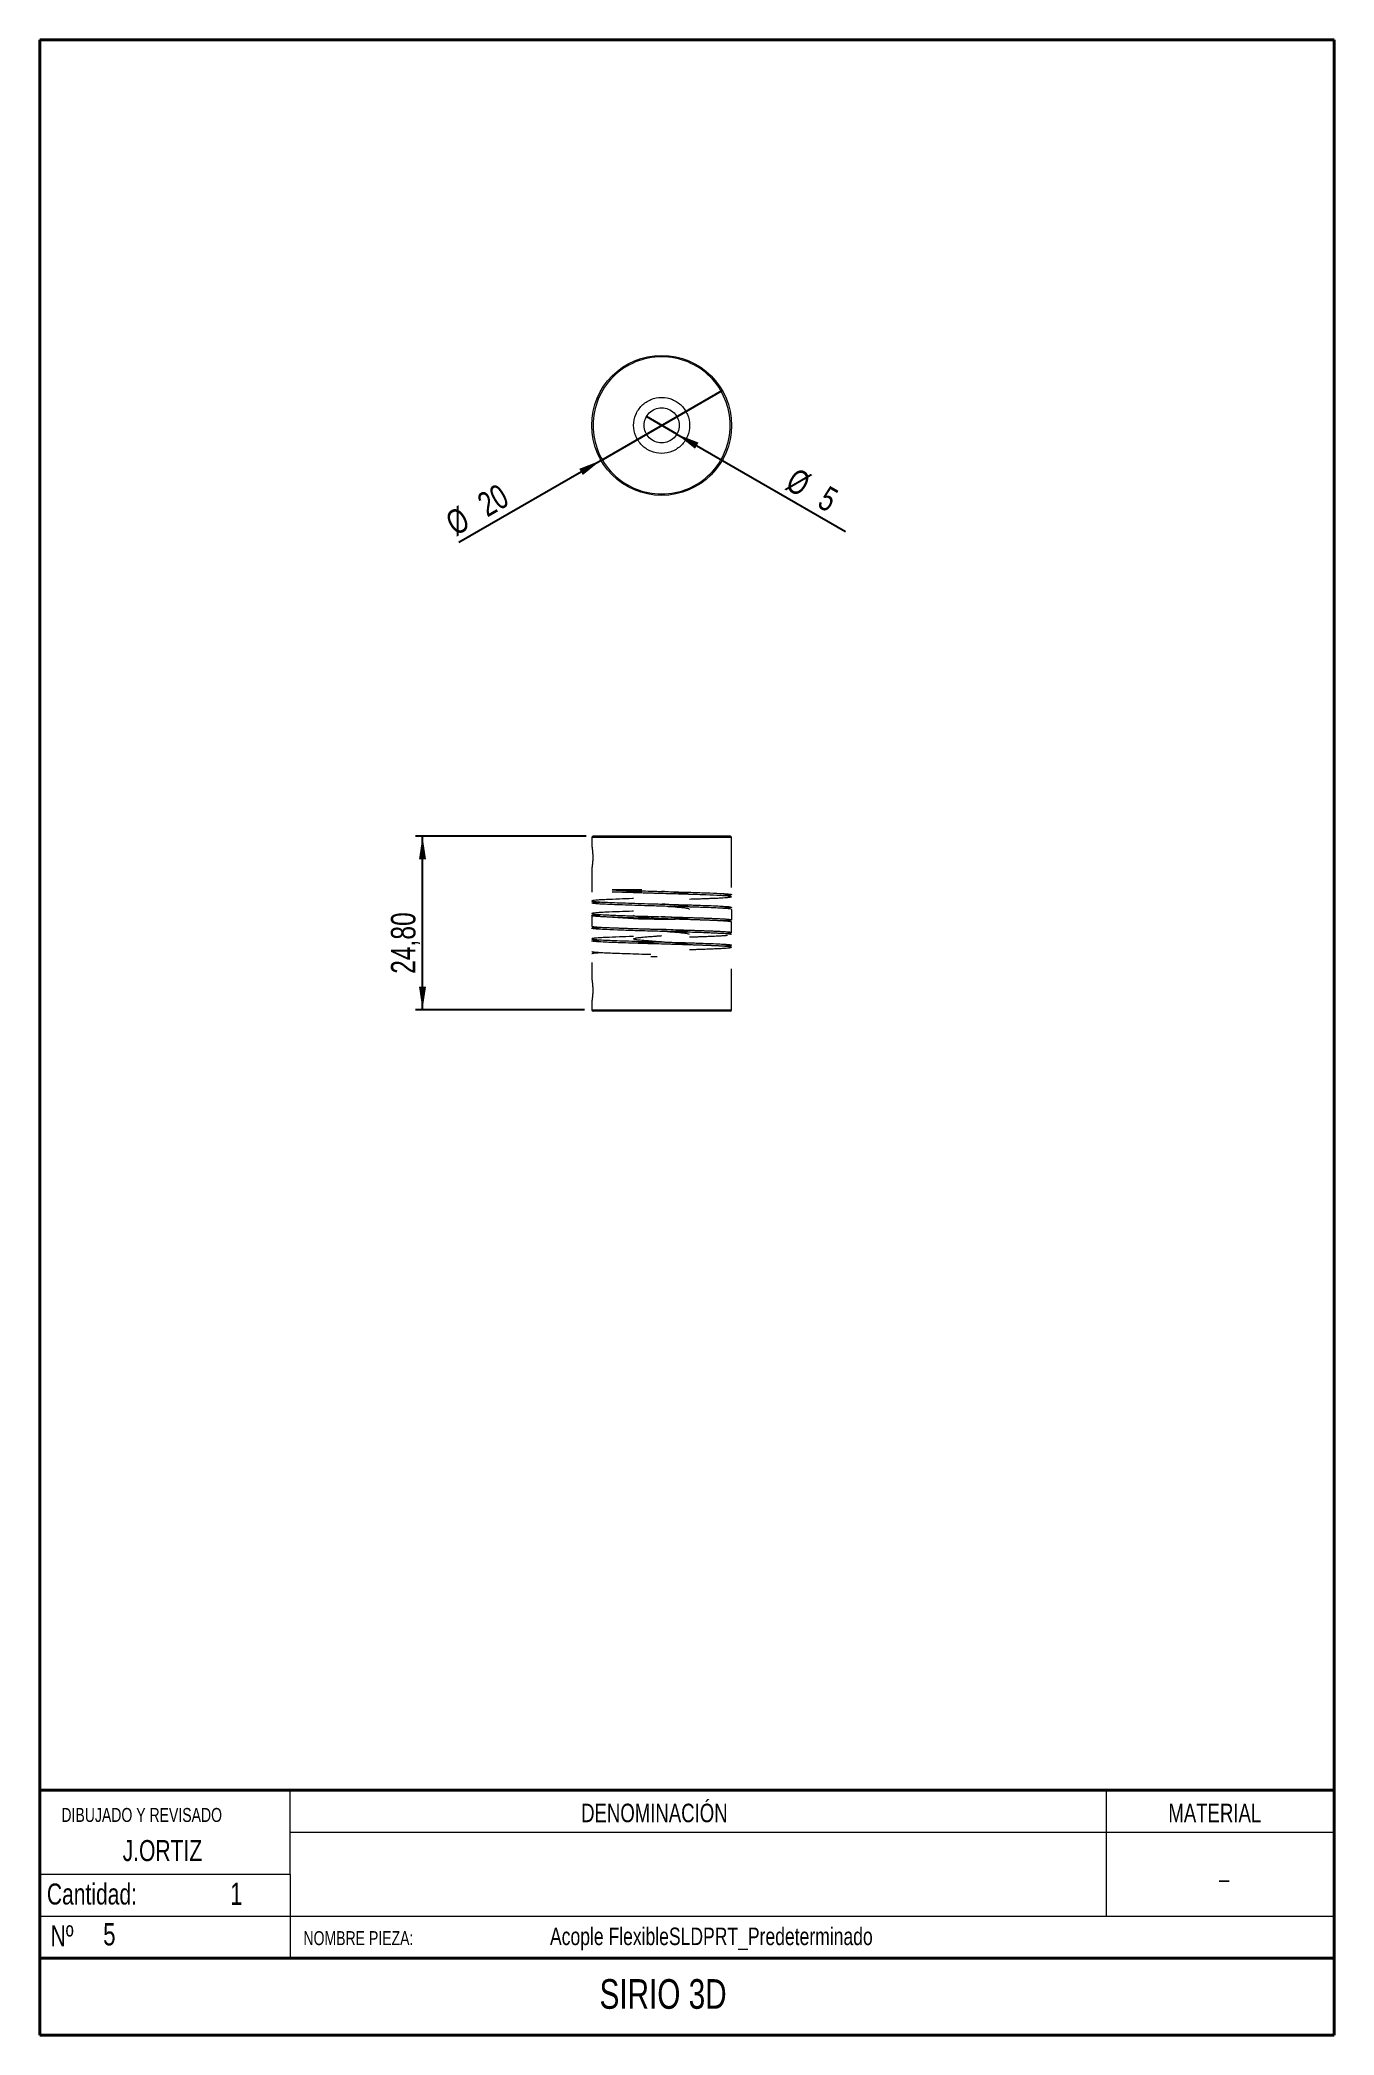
# Model space of a CAD drawing. Header units: millimetres. Extents: x 17 to 202, y 8 to 293.
import ezdxf

# ---------------------------------------------------------------- set-up
doc = ezdxf.new("R2010")
doc.units = ezdxf.units.MM
doc.layers.add('FORMAT', color=7, linetype='Continuous')
doc.styles.add('SLDTEXTSTYLE0', font='TXT', dxfattribs={"width": 0.75})
doc.dimstyles.new('SLDDIMSTYLE0', dxfattribs={"dimtxt": 3.5, "dimasz": 3.302, "dimexe": 0, "dimexo": 0.0625, "dimgap": 0.875, "dimtad": 1, "dimrnd": 1e-09, "dimzin": 12, "dimdsep": 46, "dimtxsty": 'SLDTEXTSTYLE0', "dimblk1": 'NONE', "dimsah": 1, "dimcen": 0, "dimadec": 0, "dimazin": 3, "dimtfac": 1, "dimtmove": 0, "dimatfit": 3, "dimldrblk": 'NONE', "dimfxl": 0, "dimfrac": 2, "dimtolj": 1, "dimtzin": 12, "dimarcsym": 0})
doc.dimstyles.new('SLDDIMSTYLE1', dxfattribs={"dimtxt": 3.5, "dimasz": 3.302, "dimexe": 0, "dimexo": 0.0625, "dimgap": 0.875, "dimtad": 1, "dimrnd": 1e-09, "dimzin": 12, "dimdsep": 46, "dimtxsty": 'SLDTEXTSTYLE0', "dimsah": 1, "dimcen": 0.09, "dimadec": 0, "dimazin": 3, "dimtfac": 1, "dimtofl": 0, "dimtmove": 0, "dimatfit": 3, "dimfxl": 0, "dimfrac": 2, "dimtolj": 1, "dimtzin": 12, "dimarcsym": 0})

# ---------------------------------------------------------------- blocks, each defined once
blk = doc.blocks.new('_D')
at = {"layer": 'FORMAT'}
for q in [(103.71, 239.19), (132.14, 222.78)]:
    blk.add_line((108.04, 236.69), q, dxfattribs=at)
blk.add_solid([(108.04, 236.69), (110.64, 234.6), (111.15, 235.48)], dxfattribs=at)
at = {"layer": 'FORMAT', "char_height": 3.5, "attachment_point": 1, "rotation": 330, "style": 'SLDTEXTSTYLE0'}
for s, insert in [('%%c', (125.11, 232.02, -13.41)), ('5', (129.71, 229.43, -13.41))]:
    blk.add_mtext(s, dxfattribs=dict(at, insert=insert))
blk = doc.blocks.new('_NONE')
blk = doc.blocks.new('_D_1')
at = {"layer": 'FORMAT'}
for q in [(114.53, 242.94), (76.9, 221.21)]:
    blk.add_line((97.21, 232.94), q, dxfattribs=at)
blk.add_solid([(97.21, 232.94), (94.1, 231.73), (94.61, 230.85)], dxfattribs=at)
at = {"layer": 'FORMAT', "char_height": 3.5, "attachment_point": 1, "rotation": 30, "style": 'SLDTEXTSTYLE0'}
for s, insert in [('20', (79.2, 227.79, -13.41)), ('%%c', (74.65, 225.11, -13.41))]:
    blk.add_mtext(s, dxfattribs=dict(at, insert=insert))
blk = doc.blocks.new('_D_2')
at = {"layer": 'FORMAT'}
for p, q in [((95.07, 179.25), (70.69, 179.25)), ((71.69, 154.45), (71.69, 179.25)), ((94.87, 154.45), (70.69, 154.45))]:
    blk.add_line(p, q, dxfattribs=at)
for points in [[(71.69, 179.25), (71.19, 175.94), (72.2, 175.94)], [(71.69, 154.45), (72.2, 157.75), (71.19, 157.75)]]:
    blk.add_solid(points, dxfattribs=at)
at = {"layer": 'FORMAT', "insert": (67.18, 159.6, 0.1), "char_height": 3.5, "attachment_point": 1, "rotation": 90, "style": 'SLDTEXTSTYLE0'}
blk.add_mtext('24,80', dxfattribs=at)

msp = doc.modelspace()

# ---------------------------------------------------------------- linework, layer by layer
at = {"color": 7, "linetype": 'Continuous', "lineweight": 40}
for p, q in [((17, 8), (17, 293)), ((17, 293), (202, 293)), ((202, 64), (202, 293)), ((202, 8), (202, 64)), ((17, 43), (202, 43)), ((17, 19), (202, 19)), ((17, 8), (202, 8))]:
    msp.add_line(p, q, dxfattribs=at)
at = {"color": 7, "linetype": 'Continuous', "lineweight": 15}
for p, q in [((95.874, 179.046), (95.874, 177.98)), ((115.874, 179.046), (95.874, 179.046)), ((95.874, 177.957), (95.874, 177.957)), ((115.874, 171.943), (115.874, 179.046)), ((95.874, 174.534), (95.874, 171.282)), ((103.046, 171.587), (98.803, 171.587)), ((98.803, 171.287), (103.046, 171.287)), ((95.874, 167.904), (95.874, 166.4)), ((105.874, 167.754), (105.874, 167.754)), ((105.874, 165.65), (105.875, 165.65)), ((105.874, 164.146), (105.895, 164.145)), ((95.874, 161.218), (95.874, 158.98)), ((104.31, 162.087), (105.248, 162.087)), ((115.874, 154.446), (115.874, 160.316)), ((95.874, 158.957), (95.874, 158.957)), ((95.874, 155.534), (95.874, 154.446)), ((95.874, 154.446), (115.874, 154.446)), ((52.804, 19), (52.79, 43)), ((169.464, 25), (169.464, 43)), ((52.794, 37), (202, 37)), ((17, 31), (52.797, 31)), ((17, 25), (202, 25))]:
    msp.add_line(p, q, dxfattribs=at)
at = {"color": 144, "linetype": 'Continuous', "lineweight": 0}
for p, q in [((115.874, 168.806), (115.874, 167.302)), ((115.874, 167.302), (115.688, 167.248)), ((115.874, 165.498), (115.874, 167.002))]:
    msp.add_line(p, q, dxfattribs=at)
at = {"color": 144, "linetype": 'Continuous', "lineweight": 0, "flags": 128}
msp.add_lwpolyline([(96.714, 241.945), (96.687, 241.888), (96.64, 241.777), (96.632, 241.756), (96.63, 241.752), (96.629, 241.751), (96.629, 241.751), (96.629, 241.751), (96.629, 241.751), (96.629, 241.751), (96.629, 241.751)], dxfattribs=at)
at = {"color": 7, "linetype": 'Continuous', "lineweight": 15, "flags": 128}
msp.add_lwpolyline([(105.874, 163.846), (105.874, 163.846), (105.874, 163.846)], dxfattribs=at)
at = {"color": 7, "linetype": 'Continuous', "lineweight": 15}
msp.add_circle((105.874, 237.939), 10, dxfattribs=at)
for centre, start, end in [((96.074, 179.046), 90, 180), ((115.674, 179.046), 0, 90), ((96.074, 154.446), 180, 270), ((115.674, 154.446), 270, 0)]:
    msp.add_arc(centre, 0.2, start, end, dxfattribs=at)
at = {"color": 144, "linetype": 'Continuous', "lineweight": 0}
msp.add_arc((106.924, 287.435), 120.041, 264.71835, 270.42075, dxfattribs=at)
at = {"color": 7, "linetype": 'Continuous', "lineweight": 15}
for points, knots in [([(115.674, 237.939), (115.674, 240.538), (114.642, 243.03), (110.966, 246.706), (108.473, 247.739), (103.275, 247.739), (100.782, 246.706), (97.107, 243.03), (96.074, 240.538), (96.074, 237.939)], [0, 0, 0, 0, 0.25, 0.25, 0.5, 0.5, 0.75, 0.75, 1, 1, 1, 1]), ([(101.874, 237.939), (101.874, 238.462), (101.978, 238.986), (102.379, 239.953), (102.676, 240.397), (103.416, 241.137), (103.86, 241.434), (104.827, 241.834), (105.351, 241.939), (106.398, 241.939), (106.921, 241.834), (107.889, 241.434), (108.332, 241.137), (109.073, 240.397), (109.369, 239.953), (109.77, 238.986), (109.874, 238.462), (109.874, 237.939)], [0, 0, 0, 0, 0.125, 0.125, 0.25, 0.25, 0.375, 0.375, 0.5, 0.5, 0.625, 0.625, 0.75, 0.75, 0.875, 0.875, 1, 1, 1, 1]), ([(103.374, 237.939), (103.374, 238.266), (103.439, 238.593), (103.69, 239.198), (103.875, 239.475), (104.338, 239.938), (104.615, 240.123), (105.22, 240.373), (105.547, 240.439), (106.201, 240.439), (106.529, 240.373), (107.133, 240.123), (107.411, 239.938), (107.873, 239.475), (108.059, 239.198), (108.309, 238.593), (108.374, 238.266), (108.374, 237.939)], [0, 0, 0, 0, 0.125, 0.125, 0.25, 0.25, 0.375, 0.375, 0.5, 0.5, 0.625, 0.625, 0.75, 0.75, 0.875, 0.875, 1, 1, 1, 1]), ([(96.074, 237.939), (96.074, 235.339), (97.107, 232.847), (100.782, 229.171), (103.275, 228.139), (108.473, 228.139), (110.966, 229.171), (114.642, 232.847), (115.674, 235.339), (115.674, 237.939)], [0, 0, 0, 0, 0.25, 0.25, 0.5, 0.5, 0.75, 0.75, 1, 1, 1, 1]), ([(109.874, 237.939), (109.874, 237.415), (109.77, 236.892), (109.369, 235.924), (109.073, 235.48), (108.332, 234.74), (107.889, 234.443), (106.921, 234.043), (106.398, 233.939), (105.351, 233.939), (104.827, 234.043), (103.86, 234.443), (103.416, 234.74), (102.676, 235.48), (102.379, 235.924), (101.978, 236.892), (101.874, 237.415), (101.874, 237.939)], [0, 0, 0, 0, 0.125, 0.125, 0.25, 0.25, 0.375, 0.375, 0.5, 0.5, 0.625, 0.625, 0.75, 0.75, 0.875, 0.875, 1, 1, 1, 1]), ([(108.374, 237.939), (108.374, 237.611), (108.309, 237.284), (108.059, 236.679), (107.873, 236.402), (107.411, 235.939), (107.133, 235.754), (106.529, 235.504), (106.201, 235.439), (105.547, 235.439), (105.22, 235.504), (104.615, 235.754), (104.338, 235.939), (103.875, 236.402), (103.69, 236.679), (103.439, 237.284), (103.374, 237.611), (103.374, 237.939)], [0, 0, 0, 0, 0.125, 0.125, 0.25, 0.25, 0.375, 0.375, 0.5, 0.5, 0.625, 0.625, 0.75, 0.75, 0.875, 0.875, 1, 1, 1, 1]), ([(95.874, 177.957), (95.874, 177.957), (95.875, 177.954), (95.876, 177.946), (95.877, 177.942), (95.878, 177.934), (95.879, 177.929), (95.881, 177.918), (95.882, 177.912), (95.885, 177.898), (95.886, 177.891), (95.889, 177.874), (95.89, 177.866), (95.894, 177.847), (95.895, 177.837), (95.899, 177.815), (95.901, 177.804), (95.905, 177.78), (95.907, 177.767), (95.911, 177.741), (95.913, 177.727), (95.916, 177.705), (95.918, 177.698), (95.92, 177.683), (95.921, 177.675), (95.927, 177.636), (95.932, 177.603), (95.942, 177.532), (95.947, 177.495), (95.954, 177.435), (95.957, 177.415), (95.962, 177.374), (95.965, 177.352), (95.97, 177.309), (95.972, 177.287), (95.977, 177.241), (95.979, 177.219), (95.986, 177.149), (95.991, 177.101), (95.997, 177.028), (95.999, 177.003), (96.003, 176.952), (96.005, 176.927), (96.009, 176.875), (96.01, 176.848), (96.014, 176.795), (96.015, 176.768), (96.018, 176.715), (96.019, 176.688), (96.022, 176.633), (96.023, 176.606), (96.026, 176.524), (96.027, 176.469), (96.029, 176.385), (96.029, 176.357), (96.03, 176.315), (96.03, 176.301), (96.03, 176.273), (96.03, 176.259), (96.03, 176.216), (96.03, 176.188), (96.029, 176.132), (96.029, 176.104), (96.027, 176.02), (96.026, 175.965), (96.023, 175.883), (96.022, 175.856), (96.019, 175.801), (96.018, 175.774), (96.016, 175.734), (96.015, 175.721), (96.014, 175.694), (96.013, 175.68), (96.01, 175.641), (96.009, 175.614), (96.005, 175.563), (96.003, 175.537), (95.999, 175.487), (95.997, 175.462), (95.993, 175.413), (95.991, 175.388), (95.986, 175.341), (95.984, 175.317), (95.979, 175.271), (95.977, 175.248), (95.972, 175.203), (95.969, 175.18), (95.964, 175.137), (95.962, 175.116), (95.957, 175.074), (95.954, 175.054), (95.947, 174.995), (95.942, 174.958), (95.934, 174.905), (95.932, 174.888), (95.927, 174.854), (95.924, 174.838), (95.921, 174.815), (95.92, 174.807), (95.917, 174.792), (95.916, 174.784), (95.913, 174.763), (95.911, 174.749), (95.904, 174.71), (95.9, 174.686), (95.895, 174.654), (95.893, 174.644), (95.89, 174.625), (95.889, 174.616), (95.886, 174.6), (95.885, 174.592), (95.883, 174.582), (95.882, 174.579), (95.881, 174.572), (95.881, 174.57), (95.878, 174.556), (95.877, 174.548), (95.875, 174.537), (95.874, 174.534), (95.874, 174.534)], [0.0057642704, 0.0057642704, 0.0057642704, 0.0057642704, 0.0059317608, 0.0059317608, 0.0060155059, 0.0060155059, 0.0060992511, 0.0060992511, 0.0061829963, 0.0061829963, 0.0062667414, 0.0062667414, 0.0063504866, 0.0063504866, 0.0064342318, 0.0064342318, 0.0065179769, 0.0065179769, 0.0066017221, 0.0066017221, 0.0066854673, 0.0066854673, 0.0067273399, 0.0067273399, 0.0067692124, 0.0067692124, 0.0069367028, 0.0069367028, 0.0071041931, 0.0071041931, 0.0071879383, 0.0071879383, 0.0072716834, 0.0072716834, 0.0073554286, 0.0073554286, 0.0074391738, 0.0074391738, 0.0076066641, 0.0076066641, 0.0076904093, 0.0076904093, 0.0077741544, 0.0077741544, 0.0078578996, 0.0078578996, 0.0079416448, 0.0079416448, 0.0080253899, 0.0080253899, 0.0081091351, 0.0081091351, 0.0082766254, 0.0082766254, 0.0083603706, 0.0083603706, 0.0084022432, 0.0084022432, 0.0084441158, 0.0084441158, 0.0085278609, 0.0085278609, 0.0086116061, 0.0086116061, 0.0087790964, 0.0087790964, 0.0088628416, 0.0088628416, 0.0089465868, 0.0089465868, 0.0089884594, 0.0089884594, 0.0090303319, 0.0090303319, 0.0091140771, 0.0091140771, 0.0091978223, 0.0091978223, 0.0092815674, 0.0092815674, 0.0093653126, 0.0093653126, 0.0094490578, 0.0094490578, 0.0095328029, 0.0095328029, 0.0096165481, 0.0096165481, 0.0097002933, 0.0097002933, 0.0097840384, 0.0097840384, 0.0099515288, 0.0099515288, 0.0100352739, 0.0100352739, 0.0101190191, 0.0101190191, 0.0101608917, 0.0101608917, 0.0102027643, 0.0102027643, 0.0102865094, 0.0102865094, 0.0104539998, 0.0104539998, 0.0105377449, 0.0105377449, 0.0106214901, 0.0106214901, 0.0107052353, 0.0107052353, 0.0107471079, 0.0107471079, 0.0107889804, 0.0107889804, 0.0109564708, 0.0109564708, 0.0111239611, 0.0111239611, 0.0111239611, 0.0111239611]), ([(115.674, 179.246), (115.673, 179.246), (115.672, 179.246), (115.657, 179.246), (115.635, 179.246), (115.603, 179.246), (115.562, 179.246), (115.476, 179.246), (115.308, 179.246), (114.996, 179.246), (114.591, 179.246), (113.918, 179.246), (112.853, 179.246), (111.286, 179.246), (109.53, 179.246), (107.703, 179.246), (105.874, 179.246), (104.045, 179.246), (102.219, 179.246), (100.462, 179.246), (98.895, 179.246), (97.831, 179.246), (97.158, 179.246), (96.752, 179.246), (96.441, 179.246), (96.25, 179.246), (96.141, 179.246), (96.085, 179.246), (96.078, 179.246), (96.074, 179.246)], [0, 0, 0, 0, 0.0097359, 0.0194527, 0.0291595, 0.0388653, 0.0485792, 0.0583102, 0.0891978, 0.1201023, 0.1522775, 0.1844698, 0.250119, 0.3157682, 0.3800532, 0.4417723, 0.5000033, 0.5582344, 0.6199535, 0.6842385, 0.7498877, 0.8155369, 0.8477121, 0.8799044, 0.9107919, 0.9416964, 0.9611315, 0.9805419, 1, 1, 1, 1]), ([(98.803, 171.587), (99.486, 171.56), (100.285, 171.531), (102.03, 171.473), (102.974, 171.444), (104.164, 171.41), (104.402, 171.404), (104.883, 171.39), (105.126, 171.383), (105.86, 171.362), (106.354, 171.348), (107.83, 171.305), (108.803, 171.276), (110.155, 171.234), (110.586, 171.221), (111.422, 171.193), (111.826, 171.179), (112.972, 171.136), (113.646, 171.107), (114.326, 171.072), (114.454, 171.065), (114.694, 171.051), (114.805, 171.044), (115.117, 171.024), (115.295, 171.01), (115.726, 170.967), (115.874, 170.938), (115.874, 170.91)], [0, 0, 0, 0, 0.125, 0.125, 0.25, 0.25, 0.28125, 0.28125, 0.3125, 0.3125, 0.375, 0.375, 0.5, 0.5, 0.5625, 0.5625, 0.625, 0.625, 0.75, 0.75, 0.78125, 0.78125, 0.8125, 0.8125, 0.875, 0.875, 1, 1, 1, 1]), ([(115.874, 170.61), (115.874, 170.638), (115.726, 170.667), (115.295, 170.71), (115.117, 170.724), (114.805, 170.744), (114.694, 170.751), (114.454, 170.765), (114.326, 170.772), (113.646, 170.807), (112.972, 170.836), (111.826, 170.879), (111.422, 170.893), (110.586, 170.921), (110.155, 170.934), (108.803, 170.976), (107.83, 171.005), (106.354, 171.048), (105.86, 171.062), (105.126, 171.083), (104.883, 171.09), (104.402, 171.104), (104.164, 171.11), (102.974, 171.144), (102.03, 171.173), (100.285, 171.231), (99.486, 171.26), (98.803, 171.287)], [0, 0, 0, 0, 0.125, 0.125, 0.1875, 0.1875, 0.21875, 0.21875, 0.25, 0.25, 0.375, 0.375, 0.4375, 0.4375, 0.5, 0.5, 0.625, 0.625, 0.6875, 0.6875, 0.71875, 0.71875, 0.75, 0.75, 0.875, 0.875, 1, 1, 1, 1]), ([(109.803, 170.945), (109.78, 170.962), (109.721, 171.006), (109.426, 171.05), (109.213, 171.077), (109.201, 171.079), (109.201, 171.079), (109.201, 171.079), (109.201, 171.079), (109.2, 171.079), (109.2, 171.079), (109.2, 171.079), (109.199, 171.079), (109.198, 171.079), (109.195, 171.08), (109.189, 171.08), (109.177, 171.082), (109.152, 171.085), (109.102, 171.091), (108.998, 171.104), (108.776, 171.129), (108.418, 171.164), (108.094, 171.194), (107.926, 171.207), (107.926, 171.207), (107.926, 171.207), (107.926, 171.207), (107.925, 171.207), (107.925, 171.207), (107.924, 171.207), (107.922, 171.207), (107.917, 171.208), (107.908, 171.208), (107.89, 171.21), (107.853, 171.213), (107.779, 171.219), (107.628, 171.23), (107.14, 171.269), (106.529, 171.315), (106.007, 171.352), (105.876, 171.361)], [0, 0, 0, 0, 0.1209316, 0.3105719, 0.3224878, 0.3224909, 0.3224941, 0.3225003, 0.3225128, 0.3225378, 0.3225878, 0.3226877, 0.3228876, 0.3232874, 0.324087, 0.3256862, 0.3288845, 0.3352813, 0.3480745, 0.37366, 0.4248222, 0.5270769, 0.6287644, 0.6287674, 0.6287736, 0.6287858, 0.6288104, 0.6288595, 0.6289577, 0.6291542, 0.6295471, 0.6303329, 0.6319044, 0.6350476, 0.6413341, 0.6539075, 0.6790553, 0.7293515, 0.9322327, 1, 1, 1, 1]), ([(101.874, 170.342), (101.821, 170.34), (101.08, 170.317), (99.676, 170.27), (98.153, 170.209), (97.101, 170.154), (96.436, 170.108), (95.967, 170.059), (95.906, 170.025), (95.874, 170.008)], [0, 0, 0, 0, 0.0146274, 0.2034029, 0.4303081, 0.5583747, 0.6960151, 0.843225, 1, 1, 1, 1]), ([(95.874, 170.008), (95.874, 169.998), (95.89, 169.989), (95.954, 169.971), (96.001, 169.962), (96.189, 169.934), (96.378, 169.916), (96.881, 169.877), (97.193, 169.858), (97.924, 169.82), (98.342, 169.801), (99.251, 169.765), (99.757, 169.747), (100.85, 169.708), (101.435, 169.689), (102.653, 169.651), (103.284, 169.632), (104.237, 169.604), (104.554, 169.596), (105.2, 169.577), (105.527, 169.568), (106.51, 169.54), (107.172, 169.52), (108.466, 169.482), (109.099, 169.463), (110.001, 169.435), (110.292, 169.426), (110.862, 169.408), (111.142, 169.399), (111.958, 169.371), (112.471, 169.351), (113.405, 169.313), (113.826, 169.294), (114.371, 169.266), (114.538, 169.256), (114.843, 169.238), (114.981, 169.229), (115.356, 169.202), (115.55, 169.183), (115.809, 169.144), (115.874, 169.125), (115.874, 169.106)], [0, 0, 0, 0, 0.03125, 0.03125, 0.0625, 0.0625, 0.125, 0.125, 0.1875, 0.1875, 0.25, 0.25, 0.3125, 0.3125, 0.375, 0.375, 0.4375, 0.4375, 0.46875, 0.46875, 0.5, 0.5, 0.5625, 0.5625, 0.625, 0.625, 0.65625, 0.65625, 0.6875, 0.6875, 0.75, 0.75, 0.8125, 0.8125, 0.84375, 0.84375, 0.875, 0.875, 0.9375, 0.9375, 1, 1, 1, 1]), ([(95.874, 169.708), (95.914, 169.727), (95.994, 169.764), (96.484, 169.814), (97.02, 169.845), (97.229, 169.857)], [0, 0, 0, 0, 0.37899109, 0.75798205, 1, 1, 1, 1]), ([(115.874, 168.806), (115.874, 168.825), (115.809, 168.844), (115.55, 168.883), (115.356, 168.902), (114.981, 168.929), (114.843, 168.938), (114.538, 168.956), (114.371, 168.966), (113.826, 168.994), (113.405, 169.013), (112.471, 169.051), (111.958, 169.071), (111.142, 169.099), (110.862, 169.108), (110.292, 169.126), (110.001, 169.135), (109.099, 169.163), (108.466, 169.182), (107.172, 169.22), (106.51, 169.24), (105.527, 169.268), (105.2, 169.277), (104.554, 169.296), (104.237, 169.304), (103.284, 169.332), (102.653, 169.351), (101.435, 169.389), (100.85, 169.408), (99.757, 169.447), (99.251, 169.465), (98.342, 169.501), (97.924, 169.52), (97.193, 169.558), (96.881, 169.577), (96.378, 169.616), (96.189, 169.634), (96.001, 169.662), (95.954, 169.671), (95.89, 169.689), (95.874, 169.698), (95.874, 169.708)], [0, 0, 0, 0, 0.0625, 0.0625, 0.125, 0.125, 0.15625, 0.15625, 0.1875, 0.1875, 0.25, 0.25, 0.3125, 0.3125, 0.34375, 0.34375, 0.375, 0.375, 0.4375, 0.4375, 0.5, 0.5, 0.53125, 0.53125, 0.5625, 0.5625, 0.625, 0.625, 0.6875, 0.6875, 0.75, 0.75, 0.8125, 0.8125, 0.875, 0.875, 0.9375, 0.9375, 0.96875, 0.96875, 1, 1, 1, 1]), ([(101.874, 168.538), (101.821, 168.536), (101.08, 168.513), (99.676, 168.466), (98.153, 168.405), (97.101, 168.35), (96.436, 168.304), (95.967, 168.255), (95.906, 168.221), (95.874, 168.204)], [0, 0, 0, 0, 0.0146274, 0.2034029, 0.4303081, 0.5583747, 0.6960151, 0.843225, 1, 1, 1, 1]), ([(109.786, 169.142), (109.751, 169.164), (109.669, 169.215), (109.105, 169.292), (108.36, 169.368), (107.602, 169.431), (106.943, 169.481), (106.408, 169.52), (106.097, 169.542), (105.959, 169.552)], [0, 0, 0, 0, 0.1582503, 0.3741798, 0.5591211, 0.7129834, 0.8356913, 0.9271844, 1, 1, 1, 1]), ([(109.874, 168.806), (109.814, 168.844), (109.694, 168.919), (108.762, 169.032), (107.675, 169.126), (106.896, 169.183), (106.637, 169.202)], [0, 0, 0, 0, 0.2859223, 0.5718434, 0.8577632, 1, 1, 1, 1]), ([(109.874, 170.277), (110.019, 170.282), (110.364, 170.292), (110.889, 170.31), (111.398, 170.328), (111.886, 170.345), (112.396, 170.364), (112.864, 170.381), (113.294, 170.399), (113.693, 170.416), (114.163, 170.439), (114.67, 170.467), (115.254, 170.506), (115.764, 170.555), (115.837, 170.591), (115.874, 170.61)], [0, 0, 0, 0, 0.0408181, 0.0977325, 0.154648, 0.1960007, 0.2522501, 0.3233922, 0.3608013, 0.4134582, 0.481359, 0.5644982, 0.6628694, 0.8314362, 1, 1, 1, 1]), ([(115.874, 169.106), (115.873, 169.103), (115.871, 169.096), (115.848, 169.084), (115.793, 169.068), (115.697, 169.052), (115.557, 169.034), (115.372, 169.015), (115.06, 168.988), (114.732, 168.968), (114.52, 168.955)], [0, 0, 0, 0, 0.0582384, 0.1394092, 0.2435096, 0.3705358, 0.4798601, 0.6042492, 0.743701, 1, 1, 1, 1]), ([(115.874, 170.91), (115.873, 170.907), (115.871, 170.9), (115.848, 170.888), (115.793, 170.872), (115.697, 170.856), (115.557, 170.838), (115.372, 170.819), (115.061, 170.792), (114.734, 170.772), (114.523, 170.759)], [0, 0, 0, 0, 0.0583291, 0.1396265, 0.2438891, 0.3711132, 0.4806079, 0.6051908, 0.74486, 1, 1, 1, 1]), ([(95.874, 166.1), (95.914, 166.119), (95.994, 166.157), (96.488, 166.207), (97.03, 166.238), (97.244, 166.25)], [0, 0, 0, 0, 0.3766043, 0.7532085, 1, 1, 1, 1]), ([(115.874, 165.196), (115.873, 165.2), (115.873, 165.206), (115.858, 165.215), (115.833, 165.225), (115.798, 165.234), (115.751, 165.244), (115.694, 165.254), (115.626, 165.263), (115.547, 165.273), (115.458, 165.282), (115.358, 165.292), (115.248, 165.301), (115.062, 165.316), (114.744, 165.337), (114.25, 165.364), (113.745, 165.389), (113.371, 165.406), (113.176, 165.414), (113.076, 165.419), (113.026, 165.421), (113.001, 165.422), (112.988, 165.422), (112.982, 165.422), (112.979, 165.423), (112.977, 165.423), (112.976, 165.423), (112.976, 165.423), (112.976, 165.423), (112.975, 165.423), (112.975, 165.423), (112.286, 165.451), (110.694, 165.508), (108.313, 165.579), (106.359, 165.636), (104.885, 165.678), (103.722, 165.711), (102.901, 165.736), (102.495, 165.748), (102.293, 165.754), (102.193, 165.757), (102.143, 165.759), (102.118, 165.76), (102.105, 165.76), (102.099, 165.76), (102.096, 165.76), (102.094, 165.76), (102.093, 165.76), (102.093, 165.76), (102.093, 165.76), (102.093, 165.76), (101.182, 165.789), (99.471, 165.847), (97.795, 165.915), (96.819, 165.973), (96.281, 166.016), (96.008, 166.05), (95.91, 166.074), (95.885, 166.086), (95.878, 166.092), (95.876, 166.095), (95.875, 166.097), (95.875, 166.098), (95.875, 166.098), (95.875, 166.098), (95.874, 166.098), (95.874, 166.098), (95.874, 166.098), (95.874, 166.098), (95.874, 166.098), (95.874, 166.098), (95.874, 166.098), (95.874, 166.098)], [0, 0, 0, 0, 0.0103315, 0.0207092, 0.0311278, 0.0415818, 0.0520656, 0.0625736, 0.0731002, 0.0836393, 0.0941854, 0.1047324, 0.1152745, 0.1258059, 0.1533176, 0.1877883, 0.219136, 0.2348872, 0.2427732, 0.2467177, 0.2486902, 0.2496765, 0.2501697, 0.2504162, 0.2505395, 0.2506012, 0.250632, 0.2506474, 0.2506551, 0.250659, 0.2506609, 0.2506628, 0.3443519, 0.437698, 0.4893194, 0.5318928, 0.5782825, 0.6017117, 0.6134852, 0.619383, 0.6223342, 0.6238103, 0.6245485, 0.6249176, 0.6251022, 0.6251944, 0.6252406, 0.6252637, 0.6252752, 0.625281, 0.6252839, 0.6252867, 0.7193591, 0.8123558, 0.8596093, 0.9067739, 0.9533669, 0.9765779, 0.9882666, 0.9941282, 0.9970629, 0.9985312, 0.9992655, 0.9996327, 0.9998164, 0.9999082, 0.9999541, 0.999977, 0.9999885, 0.9999943, 0.9999971, 1, 1, 1, 1]), ([(105.87, 167.454), (105.869, 167.454), (105.359, 167.492), (104.687, 167.538), (103.982, 167.594), (103.666, 167.622), (103.349, 167.65), (103.072, 167.676), (102.773, 167.707), (102.462, 167.745), (102.015, 167.813), (101.931, 167.867), (101.874, 167.904)], [0, 0, 0, 0, 0.0005921, 0.2490302, 0.3122275, 0.3754354, 0.4254978, 0.5003459, 0.5527716, 0.636529, 0.7515677, 1, 1, 1, 1]), ([(109.789, 167.337), (109.753, 167.359), (109.671, 167.411), (109.105, 167.488), (108.36, 167.564), (107.602, 167.627), (106.943, 167.677), (106.397, 167.717), (106.055, 167.741), (105.886, 167.753), (105.866, 167.755), (105.866, 167.755), (105.866, 167.755), (105.866, 167.755), (105.866, 167.755), (105.866, 167.755), (105.866, 167.755), (105.865, 167.755), (105.863, 167.755), (105.859, 167.755), (105.852, 167.756), (105.838, 167.757), (105.809, 167.758), (105.785, 167.76), (105.769, 167.761)], [0, 0, 0, 0, 0.1550712, 0.3635055, 0.5420272, 0.6905488, 0.8089973, 0.8973146, 0.9731839, 0.9833772, 0.9833792, 0.9833812, 0.9833853, 0.9833934, 0.9834097, 0.9834421, 0.9835071, 0.9836369, 0.9838966, 0.9844161, 0.985455, 0.9875329, 0.9916886, 1, 1, 1, 1]), ([(109.874, 165.198), (109.814, 165.236), (109.693, 165.311), (108.766, 165.424), (107.442, 165.538), (106.394, 165.613), (105.87, 165.65)], [0, 0, 0, 0, 0.250146, 0.500291, 0.7504349, 1, 1, 1, 1]), ([(109.786, 165.534), (109.751, 165.556), (109.669, 165.607), (109.105, 165.684), (108.36, 165.76), (107.602, 165.823), (106.943, 165.873), (106.397, 165.913), (106.065, 165.937), (105.906, 165.948), (105.896, 165.948)], [0, 0, 0, 0, 0.1565189, 0.3700859, 0.5530038, 0.7051828, 0.8265481, 0.9170403, 0.9947778, 1, 1, 1, 1]), ([(115.874, 165.496), (115.872, 165.493), (115.869, 165.487), (115.851, 165.478), (115.823, 165.469), (115.784, 165.459), (115.736, 165.45), (115.676, 165.441), (115.607, 165.432), (115.526, 165.423), (115.436, 165.414), (115.367, 165.407), (115.333, 165.404)], [0, 0, 0, 0, 0.1006146, 0.2009077, 0.3008275, 0.4003237, 0.4994015, 0.5987411, 0.6985213, 0.7986922, 0.8992026, 1, 1, 1, 1]), ([(101.874, 164.93), (101.821, 164.928), (101.08, 164.906), (99.676, 164.858), (98.153, 164.797), (97.101, 164.742), (96.436, 164.696), (95.967, 164.647), (95.906, 164.613), (95.874, 164.596)], [0, 0, 0, 0, 0.0146274, 0.2034029, 0.4303081, 0.5583747, 0.6960151, 0.843225, 1, 1, 1, 1]), ([(95.874, 164.596), (95.874, 164.587), (95.89, 164.577), (95.954, 164.559), (96.001, 164.55), (96.189, 164.523), (96.378, 164.504), (96.881, 164.465), (97.193, 164.446), (97.924, 164.408), (98.342, 164.389), (99.251, 164.353), (99.757, 164.335), (100.85, 164.297), (101.435, 164.277), (102.653, 164.239), (103.284, 164.22), (104.237, 164.193), (104.554, 164.184), (105.2, 164.165), (105.527, 164.156), (106.51, 164.128), (107.172, 164.108), (108.466, 164.07), (109.099, 164.051), (110.001, 164.023), (110.292, 164.014), (110.862, 163.996), (111.142, 163.987), (111.958, 163.959), (112.471, 163.94), (113.405, 163.901), (113.826, 163.882), (114.371, 163.854), (114.538, 163.845), (114.843, 163.827), (114.981, 163.818), (115.356, 163.79), (115.55, 163.771), (115.809, 163.732), (115.874, 163.713), (115.874, 163.694)], [0, 0, 0, 0, 0.03125, 0.03125, 0.0625, 0.0625, 0.125, 0.125, 0.1875, 0.1875, 0.25, 0.25, 0.3125, 0.3125, 0.375, 0.375, 0.4375, 0.4375, 0.46875, 0.46875, 0.5, 0.5, 0.5625, 0.5625, 0.625, 0.625, 0.65625, 0.65625, 0.6875, 0.6875, 0.75, 0.75, 0.8125, 0.8125, 0.84375, 0.84375, 0.875, 0.875, 0.9375, 0.9375, 1, 1, 1, 1]), ([(95.874, 164.296), (95.914, 164.315), (95.994, 164.353), (96.484, 164.402), (97.02, 164.433), (97.229, 164.445)], [0, 0, 0, 0, 0.3789911, 0.7579821, 1, 1, 1, 1]), ([(95.874, 162.792), (95.874, 162.784), (95.887, 162.775), (95.939, 162.759), (95.977, 162.75), (96.13, 162.726), (96.283, 162.709), (96.691, 162.675), (96.946, 162.657), (97.546, 162.623), (97.892, 162.606), (98.653, 162.572), (99.067, 162.557), (99.974, 162.523), (100.465, 162.506), (101.501, 162.471), (102.046, 162.454), (103.164, 162.42), (103.737, 162.403), (104.31, 162.387)], [0, 0, 0, 0, 0.0625, 0.0625, 0.125, 0.125, 0.25, 0.25, 0.375, 0.375, 0.5, 0.5, 0.625, 0.625, 0.75, 0.75, 0.875, 0.875, 1, 1, 1, 1]), ([(95.874, 162.492), (95.914, 162.511), (95.994, 162.549), (96.483, 162.598), (97.019, 162.629), (97.227, 162.641)], [0, 0, 0, 0, 0.3792839, 0.7585677, 1, 1, 1, 1]), ([(101.874, 164.596), (101.922, 164.63), (102.012, 164.693), (102.639, 164.782), (103.389, 164.858), (104.146, 164.921), (104.806, 164.971), (105.351, 165.011), (105.691, 165.035), (105.857, 165.047), (105.875, 165.048)], [0, 0, 0, 0, 0.2236301, 0.4192804, 0.586855, 0.7262716, 0.8374617, 0.9203708, 0.9916037, 1, 1, 1, 1]), ([(109.874, 163.694), (109.874, 163.732), (109.767, 163.771), (109.467, 163.827), (109.345, 163.844), (109.055, 163.882), (108.887, 163.901), (108.513, 163.94), (108.308, 163.959), (107.872, 163.996), (107.645, 164.014), (106.923, 164.069), (106.391, 164.109), (105.604, 164.166), (105.346, 164.184), (104.838, 164.22), (104.586, 164.239), (103.855, 164.296), (103.407, 164.336), (102.679, 164.407), (102.377, 164.446), (102.076, 164.504), (102, 164.523), (101.9, 164.559), (101.874, 164.577), (101.874, 164.596)], [0, 0, 0, 0, 0.125, 0.125, 0.1875, 0.1875, 0.25, 0.25, 0.3125, 0.3125, 0.375, 0.375, 0.5, 0.5, 0.5625, 0.5625, 0.625, 0.625, 0.75, 0.75, 0.875, 0.875, 0.9375, 0.9375, 1, 1, 1, 1]), ([(105.87, 163.846), (105.869, 163.846), (105.359, 163.884), (104.687, 163.931), (103.982, 163.986), (103.666, 164.014), (103.348, 164.042), (103.072, 164.068), (102.773, 164.099), (102.464, 164.137), (102.084, 164.193), (102.013, 164.235), (101.971, 164.26)], [0, 0, 0, 0, 0.00067272, 0.27050148, 0.33914021, 0.40779034, 0.46216309, 0.54345569, 0.60039532, 0.69136418, 0.81630786, 1, 1, 1, 1]), ([(109.874, 164.865), (110.019, 164.87), (110.364, 164.881), (110.889, 164.898), (111.398, 164.916), (111.886, 164.933), (112.396, 164.952), (112.864, 164.97), (113.294, 164.987), (113.692, 165.005), (114.165, 165.027), (114.663, 165.055), (115.077, 165.081), (115.226, 165.097), (115.273, 165.102)], [0, 0, 0, 0, 0.0575764, 0.1378576, 0.2181403, 0.2764707, 0.355814, 0.4561642, 0.5089319, 0.5832077, 0.6789858, 0.7962587, 0.9350172, 1, 1, 1, 1]), ([(109.874, 163.061), (110.019, 163.066), (110.364, 163.077), (110.889, 163.094), (111.398, 163.112), (111.886, 163.13), (112.396, 163.148), (112.864, 163.166), (113.294, 163.183), (113.693, 163.201), (114.163, 163.223), (114.67, 163.251), (115.254, 163.291), (115.764, 163.339), (115.837, 163.376), (115.874, 163.394)], [0, 0, 0, 0, 0.0408181, 0.0977325, 0.154648, 0.1960007, 0.2522501, 0.3233922, 0.3608013, 0.4134582, 0.481359, 0.5644982, 0.6628694, 0.8314362, 1, 1, 1, 1]), ([(95.874, 158.957), (95.874, 158.957), (95.875, 158.954), (95.876, 158.946), (95.877, 158.942), (95.878, 158.934), (95.879, 158.929), (95.881, 158.918), (95.882, 158.912), (95.885, 158.898), (95.886, 158.891), (95.889, 158.874), (95.89, 158.866), (95.894, 158.847), (95.895, 158.837), (95.899, 158.815), (95.901, 158.804), (95.905, 158.78), (95.907, 158.767), (95.911, 158.741), (95.913, 158.727), (95.916, 158.705), (95.918, 158.698), (95.92, 158.683), (95.921, 158.675), (95.927, 158.636), (95.932, 158.603), (95.942, 158.532), (95.947, 158.495), (95.954, 158.435), (95.957, 158.415), (95.962, 158.374), (95.965, 158.352), (95.97, 158.309), (95.972, 158.287), (95.977, 158.241), (95.979, 158.219), (95.986, 158.149), (95.991, 158.101), (95.997, 158.028), (95.999, 158.003), (96.003, 157.952), (96.005, 157.927), (96.009, 157.875), (96.01, 157.848), (96.014, 157.795), (96.015, 157.768), (96.018, 157.715), (96.019, 157.688), (96.022, 157.633), (96.023, 157.606), (96.026, 157.524), (96.027, 157.469), (96.029, 157.385), (96.029, 157.357), (96.03, 157.315), (96.03, 157.301), (96.03, 157.273), (96.03, 157.259), (96.03, 157.216), (96.03, 157.188), (96.029, 157.132), (96.029, 157.104), (96.027, 157.02), (96.026, 156.965), (96.023, 156.883), (96.022, 156.856), (96.019, 156.801), (96.018, 156.774), (96.016, 156.734), (96.015, 156.721), (96.014, 156.694), (96.013, 156.68), (96.01, 156.641), (96.009, 156.614), (96.005, 156.563), (96.003, 156.537), (95.999, 156.487), (95.997, 156.462), (95.993, 156.413), (95.991, 156.388), (95.986, 156.341), (95.984, 156.317), (95.979, 156.271), (95.977, 156.248), (95.972, 156.203), (95.969, 156.18), (95.964, 156.137), (95.962, 156.116), (95.957, 156.074), (95.954, 156.054), (95.947, 155.995), (95.942, 155.958), (95.934, 155.905), (95.932, 155.888), (95.927, 155.854), (95.924, 155.838), (95.921, 155.815), (95.92, 155.807), (95.917, 155.792), (95.916, 155.784), (95.913, 155.763), (95.911, 155.749), (95.904, 155.71), (95.9, 155.686), (95.895, 155.654), (95.893, 155.644), (95.89, 155.625), (95.889, 155.616), (95.886, 155.6), (95.885, 155.592), (95.883, 155.582), (95.882, 155.579), (95.881, 155.572), (95.881, 155.57), (95.878, 155.556), (95.877, 155.548), (95.875, 155.537), (95.874, 155.534), (95.874, 155.534)], [0.0057642704, 0.0057642704, 0.0057642704, 0.0057642704, 0.0059317608, 0.0059317608, 0.0060155059, 0.0060155059, 0.0060992511, 0.0060992511, 0.0061829963, 0.0061829963, 0.0062667414, 0.0062667414, 0.0063504866, 0.0063504866, 0.0064342318, 0.0064342318, 0.0065179769, 0.0065179769, 0.0066017221, 0.0066017221, 0.0066854673, 0.0066854673, 0.0067273399, 0.0067273399, 0.0067692124, 0.0067692124, 0.0069367028, 0.0069367028, 0.0071041931, 0.0071041931, 0.0071879383, 0.0071879383, 0.0072716834, 0.0072716834, 0.0073554286, 0.0073554286, 0.0074391738, 0.0074391738, 0.0076066641, 0.0076066641, 0.0076904093, 0.0076904093, 0.0077741544, 0.0077741544, 0.0078578996, 0.0078578996, 0.0079416448, 0.0079416448, 0.0080253899, 0.0080253899, 0.0081091351, 0.0081091351, 0.0082766254, 0.0082766254, 0.0083603706, 0.0083603706, 0.0084022432, 0.0084022432, 0.0084441158, 0.0084441158, 0.0085278609, 0.0085278609, 0.0086116061, 0.0086116061, 0.0087790964, 0.0087790964, 0.0088628416, 0.0088628416, 0.0089465868, 0.0089465868, 0.0089884594, 0.0089884594, 0.0090303319, 0.0090303319, 0.0091140771, 0.0091140771, 0.0091978223, 0.0091978223, 0.0092815674, 0.0092815674, 0.0093653126, 0.0093653126, 0.0094490578, 0.0094490578, 0.0095328029, 0.0095328029, 0.0096165481, 0.0096165481, 0.0097002933, 0.0097002933, 0.0097840384, 0.0097840384, 0.0099515288, 0.0099515288, 0.0100352739, 0.0100352739, 0.0101190191, 0.0101190191, 0.0101608917, 0.0101608917, 0.0102027643, 0.0102027643, 0.0102865094, 0.0102865094, 0.0104539998, 0.0104539998, 0.0105377449, 0.0105377449, 0.0106214901, 0.0106214901, 0.0107052353, 0.0107052353, 0.0107471079, 0.0107471079, 0.0107889804, 0.0107889804, 0.0109564708, 0.0109564708, 0.0111239611, 0.0111239611, 0.0111239611, 0.0111239611]), ([(115.674, 154.246), (115.674, 154.246), (114.642, 154.246), (110.966, 154.246), (108.473, 154.246), (103.275, 154.246), (100.782, 154.246), (97.107, 154.246), (96.074, 154.246), (96.074, 154.246)], [0, 0, 0, 0, 0.25, 0.25, 0.5, 0.5, 0.75, 0.75, 1, 1, 1, 1])]:
    msp.add_open_spline(points, degree=3, knots=knots, dxfattribs=at)
at = {"color": 144, "linetype": 'Continuous', "lineweight": 0}
for points, knots in [([(95.874, 168.204), (95.875, 168.201), (95.877, 168.194), (95.9, 168.182), (95.955, 168.166), (96.068, 168.147), (96.276, 168.122), (96.771, 168.079), (97.604, 168.03), (98.776, 167.979), (100.124, 167.929), (101.846, 167.871), (103.899, 167.809), (105.216, 167.772), (105.893, 167.753), (105.939, 167.752), (105.996, 167.751), (106.064, 167.749), (106.143, 167.746), (106.233, 167.744), (106.333, 167.741), (106.445, 167.738), (106.567, 167.734), (106.7, 167.73), (106.844, 167.726), (106.999, 167.722), (107.164, 167.717), (107.339, 167.712), (107.525, 167.707), (107.721, 167.701), (107.927, 167.695), (108.143, 167.688), (108.368, 167.682), (108.602, 167.675), (108.846, 167.667), (109.097, 167.66), (109.357, 167.652), (109.624, 167.644), (109.898, 167.635), (110.179, 167.626), (110.465, 167.617), (110.756, 167.608), (111.051, 167.598), (111.349, 167.588), (111.649, 167.577), (111.951, 167.566), (112.252, 167.555), (112.552, 167.544), (112.849, 167.532), (113.143, 167.52), (113.431, 167.508), (113.712, 167.495), (113.984, 167.482), (114.245, 167.469), (114.495, 167.455), (114.73, 167.441), (114.949, 167.427), (115.151, 167.413), (115.332, 167.398), (115.491, 167.382), (115.625, 167.367), (115.734, 167.351), (115.813, 167.335), (115.865, 167.319), (115.871, 167.307), (115.874, 167.302)], [0, 0, 0, 0, 0.0097547, 0.0233506, 0.0407874, 0.0620642, 0.0904728, 0.1245547, 0.2045788, 0.249603, 0.2950951, 0.3746396, 0.4368364, 0.4990322, 0.5001496, 0.5016154, 0.5034293, 0.5055916, 0.508102, 0.5109607, 0.5141676, 0.5177228, 0.5216262, 0.5258779, 0.5304778, 0.5354259, 0.5407223, 0.5463669, 0.5523597, 0.5587007, 0.56539, 0.5724275, 0.5798133, 0.5875472, 0.5956294, 0.6040597, 0.6128383, 0.6219651, 0.6314402, 0.6412634, 0.6514348, 0.6619544, 0.6728222, 0.6840382, 0.6956024, 0.7075148, 0.7197754, 0.7323841, 0.745341, 0.7586461, 0.7722994, 0.7863008, 0.8006504, 0.8153481, 0.830394, 0.845788, 0.8615302, 0.8776205, 0.8940589, 0.9108455, 0.9279802, 0.945463, 0.9632939, 0.9814729, 1, 1, 1, 1]), ([(95.874, 167.904), (95.891, 167.916), (95.923, 167.942), (96.192, 167.979), (96.602, 168.017), (97.009, 168.042), (97.212, 168.055)], [0, 0, 0, 0, 0.2505758, 0.5011515, 0.7517272, 1, 1, 1, 1]), ([(105.403, 167.468), (105.119, 167.476), (104.402, 167.496), (103.27, 167.529), (102.305, 167.558), (101.637, 167.578), (101.24, 167.591), (100.852, 167.604), (100.498, 167.616), (100.169, 167.628), (99.84, 167.64), (99.577, 167.65), (99.382, 167.657), (99.271, 167.661), (99.156, 167.665), (99.038, 167.67), (98.918, 167.674), (98.742, 167.681), (98.483, 167.692), (98.119, 167.708), (97.808, 167.722), (97.568, 167.735), (97.41, 167.743), (97.25, 167.752), (97.09, 167.761), (96.931, 167.771), (96.775, 167.782), (96.504, 167.801), (96.187, 167.83), (95.923, 167.867), (95.891, 167.892), (95.874, 167.904)], [0, 0, 0, 0, 0.0558053, 0.14135, 0.2268944, 0.2559847, 0.2850753, 0.3141663, 0.3432576, 0.3667819, 0.3919544, 0.4233186, 0.4325571, 0.4422204, 0.4523086, 0.4628215, 0.4737592, 0.4851217, 0.5113155, 0.5476119, 0.5940086, 0.611909, 0.6309552, 0.6511471, 0.6724847, 0.694968, 0.718597, 0.7433717, 0.8289155, 0.9144582, 1, 1, 1, 1]), ([(95.874, 166.401), (95.878, 166.395), (95.885, 166.381), (95.978, 166.356), (96.194, 166.326), (96.653, 166.284), (97.472, 166.232), (98.715, 166.177), (100.231, 166.121), (101.535, 166.078), (102.454, 166.049), (102.921, 166.035), (103.392, 166.021), (103.893, 166.006), (104.557, 165.988), (105.361, 165.965), (106.262, 165.939), (107.056, 165.916), (108.198, 165.882), (109.67, 165.837), (111.409, 165.783), (112.911, 165.728), (113.67, 165.692), (114.029, 165.674)], [0, 0, 0, 0, 0.0259188, 0.0601203, 0.1027698, 0.1545411, 0.2326246, 0.309892, 0.3870141, 0.4650821, 0.4846004, 0.5040598, 0.5234371, 0.5427096, 0.5648972, 0.6033711, 0.6383447, 0.6716641, 0.697745, 0.7755349, 0.852305, 0.930173, 1, 1, 1, 1]), ([(95.874, 166.4), (95.874, 166.399), (95.875, 166.396), (95.879, 166.391), (95.887, 166.385), (95.901, 166.379), (95.923, 166.371), (95.956, 166.363), (96.002, 166.354), (96.055, 166.346), (96.112, 166.338), (96.17, 166.331), (96.237, 166.323), (96.316, 166.315), (96.407, 166.307), (96.511, 166.298), (96.706, 166.282), (97.007, 166.262), (97.432, 166.237), (97.841, 166.217), (98.211, 166.2), (98.524, 166.186), (98.809, 166.175), (99.124, 166.162), (99.545, 166.146), (99.952, 166.132), (100.299, 166.119), (100.541, 166.111), (100.802, 166.102), (101.083, 166.093), (101.384, 166.083), (101.706, 166.073), (102.118, 166.06), (102.433, 166.05), (102.63, 166.044)], [0, 0, 0, 0, 0.011134, 0.0246999, 0.0406977, 0.0591273, 0.0799887, 0.1032819, 0.1290067, 0.1571632, 0.1762539, 0.1965185, 0.2179571, 0.2405697, 0.2643562, 0.2893166, 0.315451, 0.393037, 0.4607371, 0.518549, 0.5664704, 0.6044995, 0.6326349, 0.6655364, 0.7105115, 0.7675577, 0.7894886, 0.8127887, 0.8374582, 0.8634969, 0.8909049, 0.9196821, 0.9498285, 1, 1, 1, 1]), ([(95.874, 166.101), (95.885, 166.111), (95.907, 166.13), (96.061, 166.158), (96.306, 166.187), (96.588, 166.211), (96.883, 166.231), (97.07, 166.243), (97.208, 166.25), (97.231, 166.251)], [0, 0, 0, 0, 0.1868327, 0.3758724, 0.5662049, 0.7568786, 0.850553, 0.9744674, 1, 1, 1, 1]), ([(97.572, 167.734), (97.227, 167.753), (96.694, 167.782), (96.433, 167.811), (96.342, 167.821)], [0, 0, 0, 0, 0.6495448, 1, 1, 1, 1]), ([(105.808, 165.952), (105.813, 165.952), (105.824, 165.951), (105.837, 165.951), (105.846, 165.951), (105.85, 165.951), (105.852, 165.951), (105.854, 165.951), (105.854, 165.951), (105.854, 165.951), (105.855, 165.951), (105.855, 165.951), (105.855, 165.951), (105.855, 165.951), (105.905, 165.949), (106.042, 165.945), (106.303, 165.938), (106.674, 165.927), (107.155, 165.913), (107.742, 165.896), (108.431, 165.876), (109.213, 165.853), (109.963, 165.829), (110.66, 165.807), (111.289, 165.786), (111.928, 165.763), (112.568, 165.74), (113.196, 165.714), (113.798, 165.688), (114.358, 165.659), (114.86, 165.63), (115.286, 165.599), (115.612, 165.567), (115.832, 165.533), (115.86, 165.51), (115.874, 165.498)], [0, 0, 0, 0, 0.0010232, 0.001992, 0.0024765, 0.0027187, 0.0028398, 0.0029004, 0.0029306, 0.0029458, 0.0029533, 0.0029571, 0.002959, 0.00296, 0.0029609, 0.012469, 0.0290205, 0.052615, 0.0832518, 0.1209298, 0.165648, 0.2174049, 0.276199, 0.3193141, 0.3655578, 0.4149299, 0.4674301, 0.523058, 0.5818134, 0.6436958, 0.7087049, 0.7768403, 0.8481016, 0.9224883, 1, 1, 1, 1]), ([(108.838, 167.366), (108.834, 167.367), (108.521, 167.376), (107.52, 167.406), (106.504, 167.436), (105.816, 167.456)], [0, 0, 0, 0, 0.00403122, 0.32625119, 1, 1, 1, 1]), ([(105.823, 165.952), (105.833, 165.951), (106.499, 165.932), (107.831, 165.893), (109.716, 165.836), (111.166, 165.791), (112.084, 165.758), (112.52, 165.741), (112.732, 165.733), (112.836, 165.728), (112.887, 165.726), (112.913, 165.725), (112.926, 165.725), (112.932, 165.725), (112.935, 165.724), (112.937, 165.724), (112.938, 165.724), (112.938, 165.724), (112.938, 165.724), (112.938, 165.724), (112.938, 165.724), (112.938, 165.724), (112.938, 165.724), (112.938, 165.724), (112.938, 165.724), (112.939, 165.724), (112.94, 165.724), (112.943, 165.724), (112.958, 165.723), (113.015, 165.721), (113.242, 165.712), (113.719, 165.691), (114.436, 165.655), (115.055, 165.618), (115.438, 165.585), (115.603, 165.566), (115.71, 165.551), (115.796, 165.536), (115.863, 165.517), (115.87, 165.504), (115.874, 165.498)], [0, 0, 0, 0, 0.0020327, 0.1273506, 0.2521945, 0.3755299, 0.4380119, 0.4693973, 0.4851084, 0.4929662, 0.4968954, 0.4988601, 0.4998424, 0.5003336, 0.5005792, 0.500702, 0.5007634, 0.5007941, 0.5008094, 0.5008171, 0.5008209, 0.5008228, 0.5008238, 0.5008248, 0.5008267, 0.5008439, 0.5008938, 0.5010853, 0.5018361, 0.5048082, 0.516634, 0.5637568, 0.6417388, 0.7495061, 0.8181018, 0.8599058, 0.8744936, 0.9163945, 0.960642, 1, 1, 1, 1]), ([(115.874, 167.002), (115.873, 167.005), (115.872, 167.01), (115.858, 167.019), (115.836, 167.028), (115.805, 167.036), (115.766, 167.045), (115.718, 167.053), (115.661, 167.062), (115.595, 167.07), (115.521, 167.079), (115.439, 167.087), (115.348, 167.096), (115.248, 167.104), (115.141, 167.113), (115.025, 167.122), (114.901, 167.13), (114.769, 167.139), (114.63, 167.147), (114.483, 167.156), (114.328, 167.164), (114.165, 167.173), (113.996, 167.181), (113.819, 167.19), (113.635, 167.198), (113.445, 167.207), (113.247, 167.216), (113.044, 167.224), (112.834, 167.233), (112.617, 167.241), (112.395, 167.25), (112.167, 167.258), (111.934, 167.267), (111.695, 167.275), (111.451, 167.284), (111.203, 167.292), (110.949, 167.301), (110.691, 167.309), (110.429, 167.318), (110.163, 167.327), (109.893, 167.335), (109.619, 167.344), (109.343, 167.352), (109.063, 167.361), (108.78, 167.369), (108.495, 167.378), (108.207, 167.386), (107.918, 167.395), (107.626, 167.403), (107.333, 167.412), (107.039, 167.42), (106.744, 167.429), (106.448, 167.437), (106.151, 167.446), (105.954, 167.452), (105.855, 167.455)], [0, 0, 0, 0, 0.0188679, 0.0377359, 0.0566038, 0.0754718, 0.0943397, 0.1132077, 0.1320756, 0.1509436, 0.1698115, 0.1886795, 0.2075474, 0.2264153, 0.2452833, 0.2641512, 0.2830191, 0.3018871, 0.320755, 0.3396229, 0.3584909, 0.3773588, 0.3962267, 0.4150947, 0.4339626, 0.4528305, 0.4716984, 0.4905664, 0.5094343, 0.5283022, 0.5471701, 0.5660381, 0.584906, 0.6037739, 0.6226418, 0.6415097, 0.6603777, 0.6792456, 0.6981135, 0.7169814, 0.7358493, 0.7547172, 0.7735851, 0.7924531, 0.811321, 0.8301889, 0.8490568, 0.8679247, 0.8867926, 0.9056605, 0.9245284, 0.9433963, 0.9622642, 0.9811321, 1, 1, 1, 1]), ([(115.874, 167.302), (115.874, 167.301), (115.874, 167.298), (115.87, 167.293), (115.862, 167.287), (115.848, 167.281), (115.825, 167.273), (115.793, 167.265), (115.747, 167.256), (115.694, 167.248), (115.636, 167.24), (115.579, 167.233), (115.511, 167.225), (115.433, 167.217), (115.342, 167.209), (115.238, 167.2), (115.042, 167.184), (114.817, 167.168), (114.592, 167.156), (114.531, 167.152)], [0, 0, 0, 0, 0.0264029, 0.0585724, 0.0965086, 0.1402112, 0.1896802, 0.2449155, 0.3059169, 0.3726844, 0.4179544, 0.4660084, 0.5168462, 0.5704678, 0.6268733, 0.6860625, 0.7480355, 0.9320166, 1, 1, 1, 1]), ([(115.874, 167.3), (115.872, 167.296), (115.866, 167.287), (115.814, 167.27), (115.759, 167.256), (115.694, 167.248), (115.688, 167.248)], [0, 0, 0, 0, 0.22500491, 0.546427, 0.96219137, 1, 1, 1, 1]), ([(115.874, 167.002), (115.874, 167.002), (115.874, 167.002), (115.874, 167.002), (115.874, 167.002), (115.874, 167.002), (115.874, 167.002), (115.874, 167.003), (115.874, 167.005), (115.868, 167.014), (115.86, 167.025), (115.811, 167.033), (115.803, 167.035)], [0, 0, 0, 0, 0.0000154, 0.0000574, 0.0002214, 0.0008696, 0.0034461, 0.0137204, 0.0547624, 0.2189382, 0.8769791, 1, 1, 1, 1]), ([(115.874, 163.394), (115.873, 163.397), (115.872, 163.403), (115.858, 163.411), (115.836, 163.42), (115.805, 163.428), (115.766, 163.437), (115.718, 163.445), (115.661, 163.454), (115.595, 163.462), (115.521, 163.471), (115.439, 163.48), (115.348, 163.488), (115.248, 163.497), (115.141, 163.505), (115.025, 163.514), (114.901, 163.522), (114.769, 163.531), (114.63, 163.539), (114.483, 163.548), (114.328, 163.556), (114.165, 163.565), (113.996, 163.574), (113.819, 163.582), (113.635, 163.591), (113.445, 163.599), (113.247, 163.608), (113.044, 163.616), (112.834, 163.625), (112.617, 163.633), (112.395, 163.642), (112.167, 163.65), (111.934, 163.659), (111.695, 163.667), (111.451, 163.676), (111.203, 163.685), (110.949, 163.693), (110.691, 163.702), (110.429, 163.71), (110.163, 163.719), (109.893, 163.727), (109.619, 163.736), (109.343, 163.744), (109.063, 163.753), (108.78, 163.761), (108.495, 163.77), (108.207, 163.778), (107.918, 163.787), (107.626, 163.796), (107.333, 163.804), (107.039, 163.813), (106.744, 163.821), (106.448, 163.83), (106.151, 163.838), (105.303, 163.863), (103.899, 163.903), (102.013, 163.958), (100.619, 164.004), (99.56, 164.042), (98.72, 164.073), (97.604, 164.122), (96.856, 164.166), (96.426, 164.201), (96.257, 164.217), (96.118, 164.233), (96.009, 164.249), (95.932, 164.265), (95.883, 164.28), (95.877, 164.291), (95.874, 164.296)], [0, 0, 0, 0, 0.0094511, 0.0189023, 0.0283534, 0.0378046, 0.0472557, 0.0567068, 0.066158, 0.0756091, 0.0850603, 0.0945114, 0.1039625, 0.1134137, 0.1228648, 0.1323159, 0.1417671, 0.1512182, 0.1606693, 0.1701205, 0.1795716, 0.1890227, 0.1984739, 0.207925, 0.2173761, 0.2268273, 0.2362784, 0.2457295, 0.2551806, 0.2646318, 0.2740829, 0.283534, 0.2929852, 0.3024363, 0.3118874, 0.3213385, 0.3307897, 0.3402408, 0.3496919, 0.359143, 0.3685942, 0.3780453, 0.3874964, 0.3969475, 0.4063986, 0.4158498, 0.4253009, 0.434752, 0.4442031, 0.4536542, 0.4631054, 0.4725565, 0.4820076, 0.4914587, 0.5009098, 0.5630969, 0.6252836, 0.6881814, 0.7131221, 0.7504177, 0.795435, 0.8754471, 0.8932406, 0.9110341, 0.9288274, 0.9466207, 0.9644139, 0.982207, 1, 1, 1, 1]), ([(115.874, 163.694), (115.874, 163.693), (115.874, 163.69), (115.87, 163.685), (115.862, 163.679), (115.848, 163.673), (115.825, 163.666), (115.793, 163.657), (115.747, 163.648), (115.694, 163.64), (115.636, 163.632), (115.579, 163.625), (115.511, 163.617), (115.433, 163.609), (115.342, 163.601), (115.238, 163.592), (115.042, 163.576), (114.819, 163.561), (114.595, 163.548), (114.537, 163.545)], [0, 0, 0, 0, 0.0264627, 0.05870511, 0.09672716, 0.14052876, 0.19010982, 0.24547022, 0.30660984, 0.37352854, 0.41890113, 0.46706392, 0.51801687, 0.57175997, 0.62829319, 0.68761649, 0.74972985, 0.93412772, 1, 1, 1, 1])]:
    msp.add_open_spline(points, degree=3, knots=knots, dxfattribs=at)

# ---------------------------------------------------------------- texts
at = {"color": 7, "linetype": 'Continuous', "lineweight": 0, "style": 'SLDTEXTSTYLE0'}
for s, insert, char_height, attachment_point in [('DIBUJADO Y REVISADO', (20.075, 40.445), 2, 1), ('DENOMINACIÓN', (94.368, 41.054), 2.64583, 1), ('MATERIAL', (178.309, 41.054), 2.6458, 1), ('J.ORTIZ', (34.519, 35.86), 3, 2), ('1', (45.085, 29.775), 3.175, 2), ('_', (186.295, 33.081), 2.5, 2), ('Nº', (18.539, 23.664), 3, 1), ('NOMBRE PIEZA:', (54.675, 22.851), 2, 1), ('Acople FlexibleSLDPRT_Predeterminado', (112.981, 23.357), 2.5, 2)]:
    msp.add_mtext(s, dxfattribs=dict(at, insert=insert, char_height=char_height, attachment_point=attachment_point))
at = {"layer": 'FORMAT', "attachment_point": 1, "style": 'SLDTEXTSTYLE0'}
for s, insert, char_height in [('Cantidad:', (18.001, 29.651), 3), ('5', (26.043, 23.99), 3.175), ('SIRIO 3D', (97, 15.991), 4.2333)]:
    msp.add_mtext(s, dxfattribs=dict(at, insert=insert, char_height=char_height))

# ---------------------------------------------------------------- dimensions: what is measured, and where the dimension line sits
at = {"layer": 'FORMAT'}
for p1, p2, picture, middle in [((114.534, 242.939), (97.214, 232.939), '_D_1', (82.534, 224.463)), ((103.709, 239.189), (108.039, 236.689), '_D', (127.636, 225.375))]:
    dim = msp.add_diameter_dim_2p(p1=p1, p2=p2, dimstyle='SLDDIMSTYLE0', dxfattribs=at)
    dim.commit()
    dim.dimension.update_dxf_attribs({"geometry": picture, "text_midpoint": middle, "dimtype": 163})
dim = msp.add_linear_dim(base=(71.694, 179.246), p1=(95.874, 154.446), p2=(96.074, 179.246), angle=90, dimstyle='SLDDIMSTYLE1', dxfattribs=at)
dim.commit()
dim.dimension.update_dxf_attribs({"geometry": '_D_2', "text_midpoint": (71.694, 166.846), "dimtype": 160})

doc.saveas('drawing.dxf')
